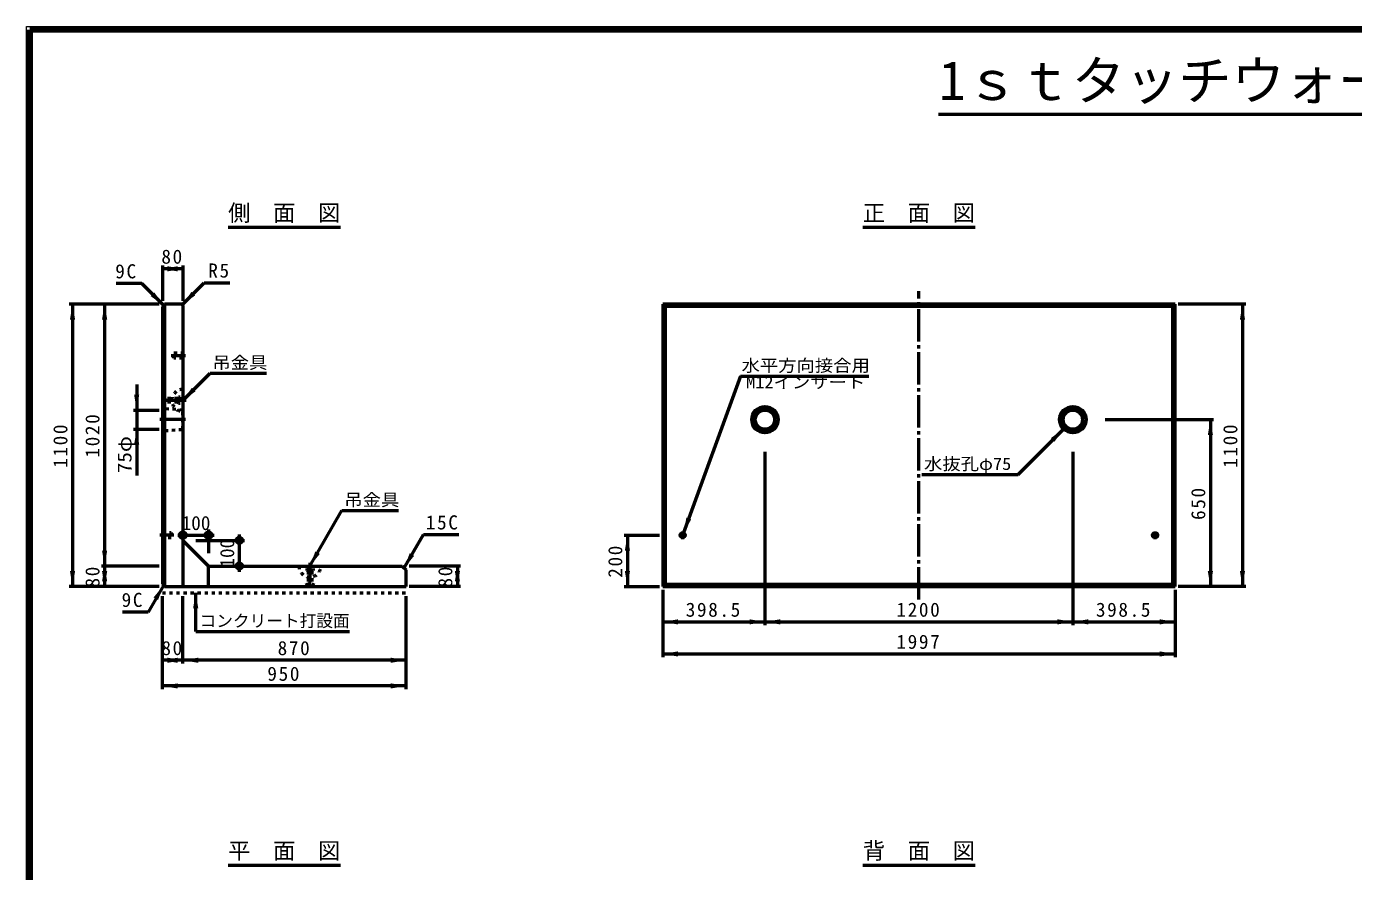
# Model space of a CAD drawing. Units: millimetres, scale not verified, with parts at other scales. Extents: x 100 to 4105, y 100 to 2870.
# Drawn here: x 100 to 2169, y 1554 to 2870 of the extents above; entities that cross this region are included whole.
import ezdxf
from ezdxf.enums import TextEntityAlignment as Align

# ---------------------------------------------------------------- set-up
doc = ezdxf.new("R2010")
doc.units = ezdxf.units.MM
doc.header["$LTSCALE"] = 5
doc.linetypes.add('USER2', pattern=[13.4, 10, -1.2, 1, -1.2])
doc.linetypes.add('USER3', pattern=[2.2, 1, -1.2])
doc.layers.add('V-nasSTD', color=7, linetype='Continuous', lineweight=50)
doc.styles.add('ＭＳ ゴシック', font='')
doc.styles.get('ＭＳ ゴシック').set_extended_font_data('MS Gothic')

msp = doc.modelspace()

# ---------------------------------------------------------------- hatches: boundary and pattern name
at = {"layer": 'V-nasSTD'}
for points in [[(335.697, 2492.6), (335.697, 2488.6), (311.697, 2492.6), (335.697, 2496.6)], [(319.697, 2492.6), (319.697, 2496.6), (343.697, 2492.6), (319.697, 2488.6)], [(296.526, 2452.77), (299.355, 2455.599), (313.497, 2435.8), (293.698, 2449.942)], [(360.082, 2453.984), (362.91, 2451.156), (343.111, 2437.014), (357.253, 2456.813)], [(171.697, 2413.6), (167.697, 2413.6), (171.697, 2437.6), (175.697, 2413.6)], [(221.697, 2413.6), (217.697, 2413.6), (221.697, 2437.6), (225.697, 2413.6)], [(1995.497, 2413.6), (1991.497, 2413.6), (1995.497, 2437.6), (1999.497, 2413.6)], [(271.697, 2296.6), (275.697, 2296.6), (271.697, 2272.6), (267.697, 2296.6)], [(360.667, 2304.57), (363.496, 2301.742), (343.697, 2287.6), (357.839, 2307.399)], [(1945.497, 2233.6), (1941.497, 2233.6), (1945.497, 2257.6), (1949.497, 2233.6)], [(271.697, 2218.6), (267.697, 2218.6), (271.697, 2242.6), (275.697, 2218.6)], [(1699.56, 2226.063), (1696.732, 2228.891), (1716.531, 2243.033), (1702.388, 2223.234)], [(1132.405, 2103.723), (1136.164, 2102.355), (1124.197, 2081.171), (1128.646, 2105.091)], [(1036.697, 2053.6), (1040.697, 2053.6), (1036.697, 2077.6), (1032.697, 2053.6)], [(221.697, 2053.6), (225.697, 2053.6), (221.697, 2029.6), (217.697, 2053.6)], [(553.697, 2050.384), (557.161, 2048.384), (541.697, 2029.6), (550.233, 2052.384)], [(700.697, 2047.384), (704.161, 2045.384), (688.697, 2026.6), (697.233, 2049.384)], [(221.697, 2005.6), (217.697, 2005.6), (221.697, 2029.6), (225.697, 2005.6)], [(771.697, 2005.6), (767.697, 2005.6), (771.697, 2029.6), (775.697, 2005.6)], [(171.697, 2021.6), (175.697, 2021.6), (171.697, 1997.6), (167.697, 2021.6)], [(221.697, 2021.6), (225.697, 2021.6), (221.697, 1997.6), (217.697, 2021.6)], [(771.697, 2021.6), (775.697, 2021.6), (771.697, 1997.6), (767.697, 2021.6)], [(1036.697, 2021.6), (1032.697, 2021.6), (1036.697, 1997.6), (1040.697, 2021.6)], [(1945.497, 2021.6), (1949.497, 2021.6), (1945.497, 1997.6), (1941.497, 2021.6)], [(1995.497, 2021.6), (1999.497, 2021.6), (1995.497, 1997.6), (1991.497, 2021.6)], [(301.497, 1978.615), (298.033, 1980.615), (313.497, 1999.4), (304.961, 1976.615)], [(363.697, 1963.8), (359.697, 1963.8), (363.697, 1987.8), (367.697, 1963.8)], [(1115.697, 1942.6), (1115.697, 1938.6), (1091.697, 1942.6), (1115.697, 1946.6)], [(1227.097, 1942.6), (1227.097, 1946.6), (1251.097, 1942.6), (1227.097, 1938.6)], [(1275.097, 1942.6), (1275.097, 1938.6), (1251.097, 1942.6), (1275.097, 1946.6)], [(1707.097, 1942.6), (1707.097, 1946.6), (1731.097, 1942.6), (1707.097, 1938.6)], [(1755.097, 1942.6), (1755.097, 1938.6), (1731.097, 1942.6), (1755.097, 1946.6)], [(1866.497, 1942.6), (1866.497, 1946.6), (1890.497, 1942.6), (1866.497, 1938.6)], [(335.697, 1882.8), (335.697, 1878.8), (311.697, 1882.8), (335.697, 1886.8)], [(319.697, 1882.8), (319.697, 1886.8), (343.697, 1882.8), (319.697, 1878.8)], [(367.697, 1882.8), (367.697, 1878.8), (343.697, 1882.8), (367.697, 1886.8)], [(667.697, 1882.8), (667.697, 1886.8), (691.697, 1882.8), (667.697, 1878.8)], [(1115.697, 1892.6), (1115.697, 1888.6), (1091.697, 1892.6), (1115.697, 1896.6)], [(1866.497, 1892.6), (1866.497, 1896.6), (1890.497, 1892.6), (1866.497, 1888.6)], [(335.697, 1842.8), (335.697, 1838.8), (311.697, 1842.8), (335.697, 1846.8)], [(667.697, 1842.8), (667.697, 1846.8), (691.697, 1842.8), (667.697, 1838.8)]]:
    msp.add_hatch(color=256, dxfattribs=at).paths.add_polyline_path(points)

# ---------------------------------------------------------------- linework, layer by layer
at = {"layer": 'V-nasSTD', "lineweight": 100}
for p, q in [((105, 2865), (105, 105)), ((4100, 2865), (105, 2865))]:
    msp.add_line(p, q, dxfattribs=at)
at = {"layer": 'V-nasSTD'}
for p, q in [((1521.892, 2733.465), (2683.108, 2733.465)), ((414.197, 2557.6), (589.197, 2557.6)), ((1403.597, 2557.6), (1578.597, 2557.6)), ((311.697, 2497.6), (311.697, 2442.6)), ((343.697, 2492.6), (311.697, 2492.6)), ((343.697, 2497.6), (343.697, 2442.6)), ((279.556, 2469.741), (239.556, 2469.741)), ((313.497, 2435.8), (279.556, 2469.741)), ((343.111, 2437.014), (377.052, 2470.955)), ((377.052, 2470.955), (417.052, 2470.955)), ((306.697, 2437.6), (166.697, 2437.6)), ((171.697, 2437.6), (171.697, 1997.6)), ((221.697, 2437.6), (221.697, 2029.6)), ((315.297, 2437.6), (311.697, 2434)), ((311.697, 2434), (311.697, 2001.2)), ((341.697, 2437.6), (315.297, 2437.6)), ((315.297, 2437.6), (315.297, 1997.6)), ((343.697, 2435.6), (343.697, 1997.6)), ((1091.697, 2437.6), (1091.697, 1997.6)), ((1890.497, 2437.6), (1091.697, 2437.6)), ((1091.697, 2437.6), (1095.297, 2434)), ((1095.297, 2434), (1095.297, 2001.2)), ((1886.897, 2434), (1095.297, 2434)), ((1886.897, 2434), (1890.497, 2437.6)), ((1886.897, 2001.2), (1886.897, 2434)), ((1890.497, 1997.6), (1890.497, 2437.6)), ((2000.497, 2437.6), (1895.497, 2437.6)), ((1995.497, 2437.6), (1995.497, 1997.6)), ((343.697, 2287.6), (386.123, 2330.026)), ((386.123, 2330.026), (474.123, 2330.026)), ((1213.122, 2325.491), (1124.197, 2081.171)), ((1213.122, 2325.491), (1413.122, 2325.491)), ((271.697, 2312.6), (271.697, 2272.6)), ((266.697, 2272.6), (306.697, 2272.6)), ((271.697, 2272.6), (271.697, 2242.6)), ((1781.497, 2257.6), (1950.497, 2257.6)), ((1945.497, 2257.6), (1945.497, 1997.6)), ((266.697, 2242.6), (306.697, 2242.6)), ((271.697, 2242.6), (271.697, 2170.6)), ((1645.82, 2172.323), (1716.531, 2243.033)), ((1251.097, 2207.6), (1251.097, 1937.6)), ((1731.097, 2207.6), (1731.097, 1937.6)), ((1495.82, 2172.323), (1645.82, 2172.323)), ((541.697, 2029.6), (591.697, 2116.202)), ((591.697, 2116.202), (679.697, 2116.202)), ((335.697, 2077.6), (392.697, 2077.6)), ((343.697, 2069.6), (383.697, 2029.6)), ((363.697, 2069.6), (439.697, 2069.6)), ((383.697, 2086.6), (383.697, 2049.6)), ((431.697, 2078.6), (431.697, 2020.6)), ((688.697, 2026.6), (718.697, 2078.561)), ((718.697, 2078.561), (773.697, 2078.561)), ((1031.697, 2077.6), (1086.697, 2077.6)), ((1036.697, 2077.6), (1036.697, 1997.6)), ((306.697, 2029.6), (216.697, 2029.6)), ((221.697, 2029.6), (221.697, 1997.6)), ((383.697, 2029.6), (685.697, 2029.6)), ((383.697, 1997.6), (383.697, 2029.6)), ((685.697, 2029.6), (691.697, 2023.6)), ((776.697, 2029.6), (696.697, 2029.6)), ((771.697, 2029.6), (771.697, 1997.6)), ((691.697, 1997.6), (691.697, 2023.6)), ((306.697, 1997.6), (166.697, 1997.6)), ((313.497, 1999.4), (289.497, 1957.83)), ((311.697, 2001.2), (315.297, 1997.6)), ((315.297, 1997.6), (691.697, 1997.6)), ((363.697, 1927.8), (363.697, 1987.8)), ((776.697, 1997.6), (696.697, 1997.6)), ((1031.697, 1997.6), (1086.697, 1997.6)), ((1095.297, 2001.2), (1091.697, 1997.6)), ((1091.697, 1997.6), (1890.497, 1997.6)), ((1091.697, 1992.6), (1091.697, 1887.6)), ((1095.297, 2001.2), (1886.897, 2001.2)), ((1886.897, 2001.2), (1890.497, 1997.6)), ((1890.497, 1992.6), (1890.497, 1887.6)), ((2000.497, 1997.6), (1895.497, 1997.6)), ((311.697, 1837.8), (311.697, 1982.8)), ((343.697, 1877.8), (343.697, 1982.8)), ((691.697, 1837.8), (691.697, 1982.8)), ((289.497, 1957.83), (249.497, 1957.83)), ((363.697, 1927.8), (603.697, 1927.8)), ((1091.697, 1942.6), (1251.097, 1942.6)), ((1251.097, 1942.6), (1731.097, 1942.6)), ((1731.097, 1942.6), (1890.497, 1942.6)), ((343.697, 1882.8), (311.697, 1882.8)), ((691.697, 1882.8), (343.697, 1882.8)), ((1091.697, 1892.6), (1890.497, 1892.6)), ((691.697, 1842.8), (311.697, 1842.8)), ((414.197, 1563.8), (589.197, 1563.8)), ((1403.597, 1563.8), (1578.597, 1563.8))]:
    msp.add_line(p, q, dxfattribs=at)
at = {"layer": 'V-nasSTD', "linetype": 'USER2'}
for p, q in [((1491.097, 1977.6), (1491.097, 2457.6)), ((325.697, 2357.6), (347.697, 2357.6)), ((348.697, 2287.6), (318.697, 2287.6)), ((347.697, 2257.6), (307.697, 2257.6)), ((329.697, 2077.6), (307.697, 2077.6)), ((1116.897, 2077.6), (1128.897, 2077.6)), ((1122.897, 2071.6), (1122.897, 2083.6)), ((1853.297, 2077.6), (1865.297, 2077.6)), ((1859.297, 2071.6), (1859.297, 2083.6)), ((541.697, 2034.6), (541.697, 2004.6))]:
    msp.add_line(p, q, dxfattribs=at)
at = {"layer": 'V-nasSTD', "linetype": 'USER3'}
for p, q in [((329.697, 2353.6), (329.697, 2361.6)), ((329.697, 2361.6), (343.697, 2361.6)), ((343.697, 2353.6), (329.697, 2353.6)), ((315.697, 2274.6), (311.697, 2278.2)), ((312.497, 2294.6), (312.497, 2280.6)), ((313.697, 2294.6), (312.497, 2294.6)), ((313.697, 2280.6), (312.497, 2280.6)), ((313.697, 2294.6), (315.697, 2290.4)), ((313.697, 2294.6), (313.697, 2280.6)), ((315.697, 2284.8), (313.697, 2280.6)), ((335.697, 2290.4), (315.697, 2290.4)), ((315.697, 2290.4), (315.697, 2284.8)), ((335.697, 2284.8), (315.697, 2284.8)), ((336.897, 2292.6), (335.697, 2290.4)), ((335.697, 2290.4), (335.697, 2284.8)), ((335.697, 2284.8), (336.897, 2282.6)), ((339.697, 2292.6), (336.897, 2292.6)), ((336.897, 2292.6), (336.897, 2282.6)), ((339.697, 2282.6), (336.897, 2282.6)), ((339.697, 2292.6), (339.697, 2282.6)), ((343.697, 2272.6), (315.697, 2274.6)), ((315.697, 2240.6), (315.697, 2274.6)), ((343.697, 2242.6), (343.697, 2272.6)), ((315.697, 2240.6), (311.697, 2237)), ((315.697, 2240.6), (343.697, 2242.6)), ((311.697, 2081.6), (325.697, 2081.6)), ((325.697, 2073.6), (311.697, 2073.6)), ((325.697, 2081.6), (325.697, 2073.6)), ((536.697, 2025.6), (546.697, 2025.6)), ((536.697, 2025.6), (536.697, 2022.8)), ((536.697, 2022.8), (538.897, 2021.6)), ((536.697, 2022.8), (546.697, 2022.8)), ((538.897, 2021.6), (538.897, 2001.6)), ((538.897, 2021.6), (544.497, 2021.6)), ((544.497, 2021.6), (546.697, 2022.8)), ((544.497, 2021.6), (544.497, 2001.6)), ((546.697, 2025.6), (546.697, 2022.8)), ((311.697, 1987.8), (691.697, 1987.8)), ((534.697, 1999.6), (538.897, 2001.6)), ((534.697, 1999.6), (534.697, 1998.4)), ((534.697, 1999.6), (548.697, 1999.6)), ((534.697, 1998.4), (548.697, 1998.4)), ((538.897, 2001.6), (544.497, 2001.6)), ((544.497, 2001.6), (548.697, 1999.6)), ((548.697, 1999.6), (548.697, 1998.4))]:
    msp.add_line(p, q, dxfattribs=at)
at = {"layer": 'V-nasSTD', "lineweight": 13}
msp.add_lwpolyline([(100, 100), (100, 2870), (4105, 2870), (4105, 100)], close=True, dxfattribs=at)
at = {"layer": 'V-nasSTD'}
for centre, radius in [((1251.097, 2257.6), 20.6), ((1731.097, 2257.6), 20.6), ((1251.097, 2257.6), 17), ((1251.097, 2257.6), 15), ((1731.097, 2257.6), 17), ((1731.097, 2257.6), 15), ((343.697, 2077.6), 5), ((383.697, 2077.6), 5), ((431.697, 2069.6), 5), ((1122.897, 2077.6), 3.8), ((1122.897, 2077.6), 2.4), ((1122.897, 2077.6), 2), ((1859.297, 2077.6), 3.8), ((1859.297, 2077.6), 2.4), ((1859.297, 2077.6), 2), ((431.697, 2029.6), 5)]:
    msp.add_circle(centre, radius, dxfattribs=at)
msp.add_arc((341.697, 2435.6), 2, 0, 90, dxfattribs=at)
at = {"layer": 'V-nasSTD', "linetype": 'USER3'}
for centre, start, end in [((343.697, 2287.6), 90, 270), ((541.697, 2029.6), 180, 0)]:
    msp.add_arc(centre, 17.2, start, end, dxfattribs=at)

# ---------------------------------------------------------------- texts
at = {"layer": 'V-nasSTD', "style": 'ＭＳ ゴシック'}
for s, height, p in [('1ｓｔタッチウォール  Ｈ=1100', 60.81, (2102.5, 2816.409)), ('側\u3000面\u3000図', 25.66, (501.697, 2592.6)), ('正\u3000面\u3000図', 25.66, (1491.097, 2592.6)), ('100', 21.99, (364.197, 2107.6)), ('コンクリート打設面', 19.06, (486.725, 1953.8)), ('平\u3000面\u3000図', 25.66, (501.697, 1598.8)), ('背\u3000面\u3000図', 25.66, (1491.097, 1598.8))]:
    msp.add_text(s, height=height, dxfattribs=at).set_placement(p, align=Align.TOP_CENTER)
at = {"layer": 'V-nasSTD', "style": 'ＭＳ ゴシック', "width": 1.1}
for s, p in [('吊金具', (432.623, 2356.026)), ('水平方向接合用', (1314.622, 2351.491)), ('M12インサート', (1314.622, 2325.491)), ('水抜孔φ75', (1567.07, 2198.323)), ('吊金具', (638.197, 2142.202))]:
    msp.add_text(s, height=19.06, dxfattribs=at).set_placement(p, align=Align.TOP_CENTER)
msp.add_text('75φ', height=21.99, rotation=90, dxfattribs=at).set_placement((241.697, 2203.1), align=Align.TOP_CENTER)
at = {"layer": 'V-nasSTD', "style": 'ＭＳ ゴシック'}
msp.add_text('100', height=21.99, rotation=90, dxfattribs=at).set_placement((401.697, 2049.6), align=Align.TOP_CENTER)
at = {"layer": 'V-nasSTD', "char_height": 21.99, "attachment_point": 2, "style": 'ＭＳ ゴシック'}
for s, insert in [('\\T1.17;80', (327.697, 2522.6)), ('\\T1.17;9C', (255.806, 2499.741)), ('\\T1.17;R5', (400.802, 2500.955)), ('\\T1.17;15C', (748.697, 2108.561)), ('\\T1.17;9C', (265.747, 1987.83)), ('\\T1.17;398.5', (1171.397, 1972.6)), ('\\T1.17;1200', (1491.097, 1972.6)), ('\\T1.17;398.5', (1810.797, 1972.6)), ('\\T1.17;80', (327.697, 1912.8)), ('\\T1.17;870', (517.697, 1912.8)), ('\\T1.17;1997', (1491.097, 1922.6)), ('\\T1.17;950', (501.697, 1872.8))]:
    msp.add_mtext(s, dxfattribs=dict(at, insert=insert))
at = {"layer": 'V-nasSTD', "char_height": 21.99, "attachment_point": 2, "rotation": 90, "style": 'ＭＳ ゴシック'}
for s, insert in [('\\T1.17;1020', (191.697, 2233.6)), ('\\T1.17;1100', (141.697, 2217.6)), ('\\T1.17;1100', (1965.497, 2217.6)), ('\\T1.17;650', (1915.497, 2127.6)), ('\\T1.17;200', (1006.697, 2037.6)), ('\\T1.17;80', (191.697, 2013.599)), ('\\T1.17;80', (741.697, 2013.599))]:
    msp.add_mtext(s, dxfattribs=dict(at, insert=insert))

doc.saveas('drawing.dxf')
